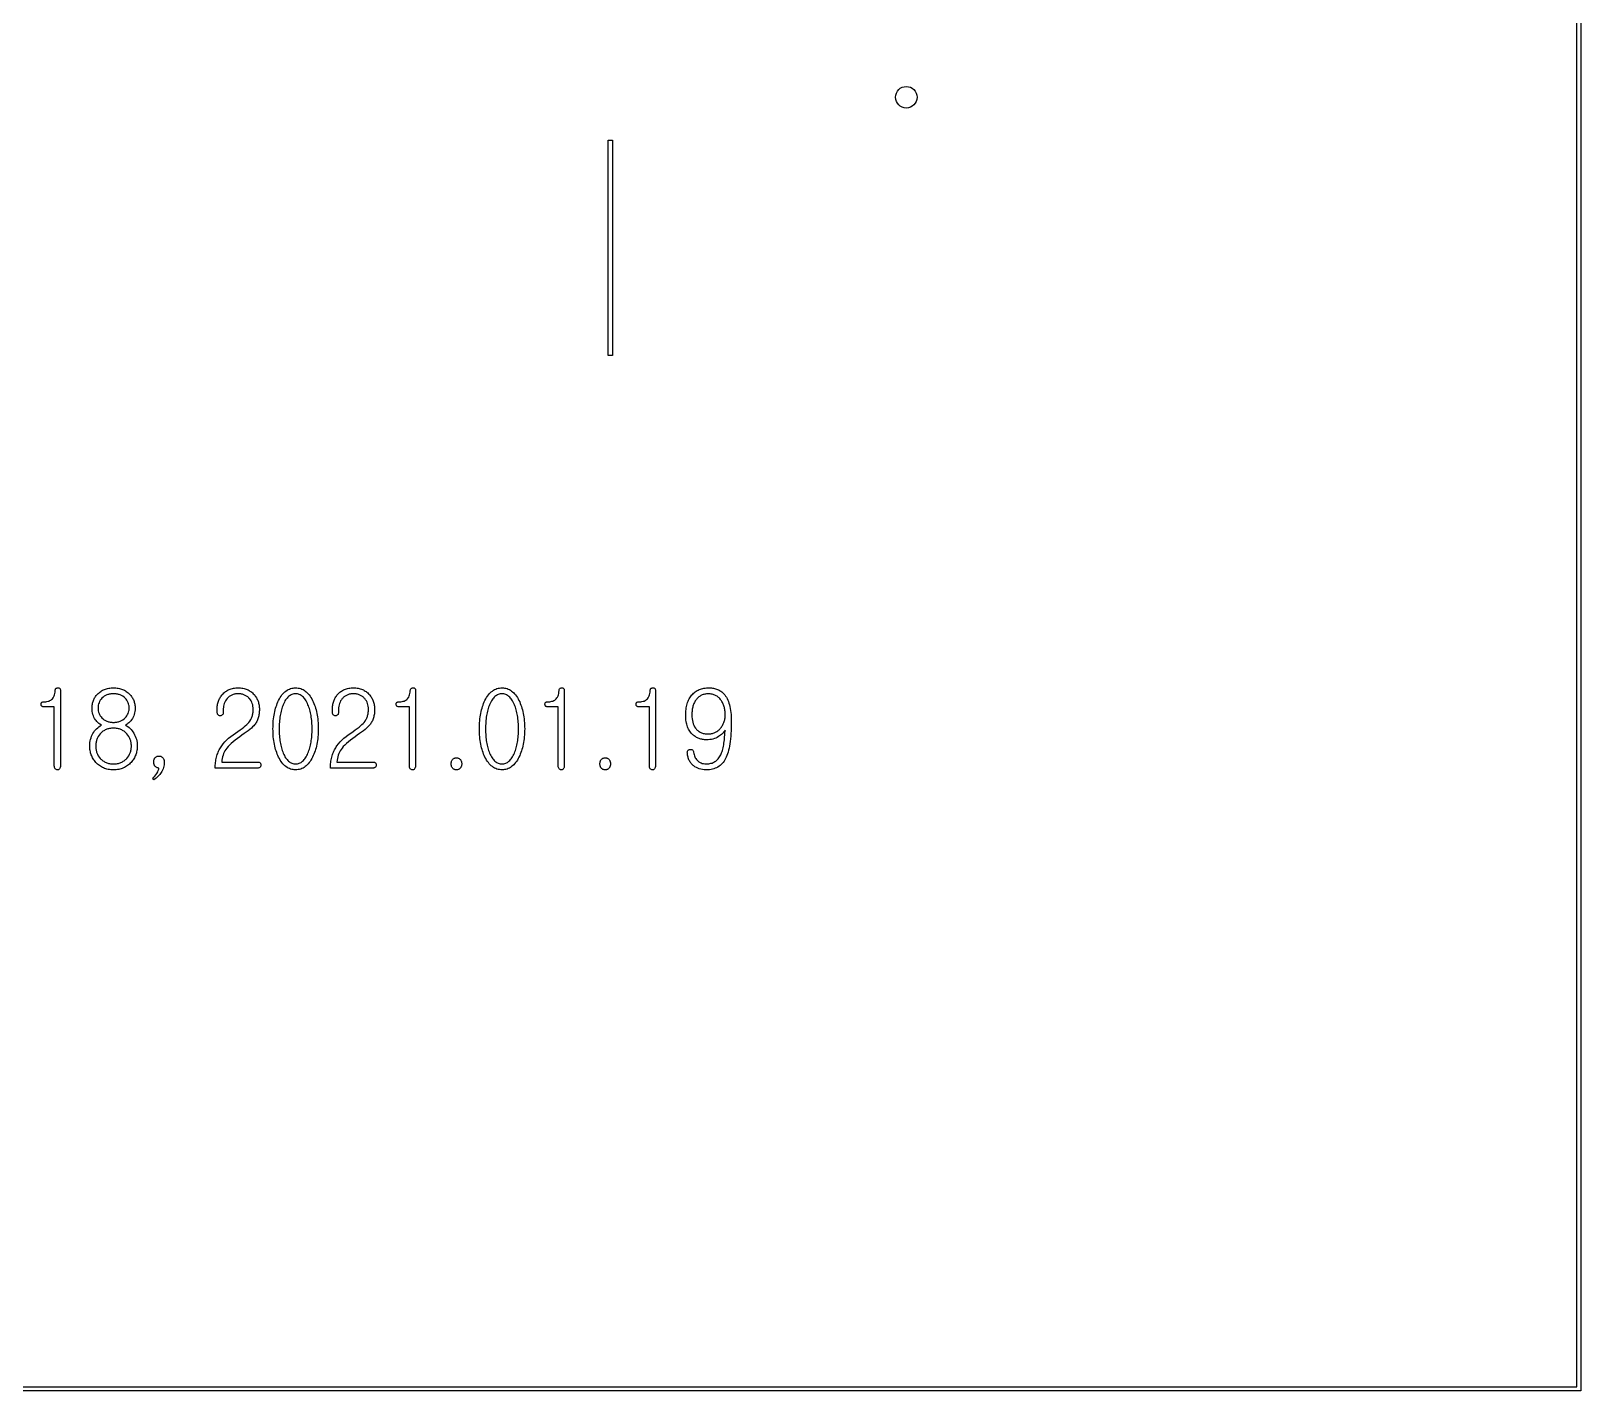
# Model space of a CAD drawing. Extents: x -145 to 145, y -175 to 185.
# Drawn here: x 73.1 to 145.1, y -175.1 to -111.9 of the extents above; entities that cross this region are included whole.
import ezdxf

# ---------------------------------------------------------------- set-up
doc = ezdxf.new("R2010")
doc.units = 0
doc.layers.add('screen_exp-1p', color=7, linetype='CONTINUOUS')

msp = doc.modelspace()

# ---------------------------------------------------------------- linework, layer by layer
at = {"layer": 'screen_exp-1p'}
for points in [[(-145.1, 185.1), (145.1, 185.1), (145.1, -175.1), (-145.1, -175.1), (-145.1, 185.1)], [(-144.9, 0.1), (-134.9, 0.1), (-134.9, -0.1), (-144.9, -0.1), (-144.9, -174.9), (144.9, -174.9), (144.9, -0.1), (134.9, -0.1), (134.9, 0.1), (144.9, 0.1), (144.9, 184.9), (-144.9, 184.9), (-144.9, 0.1)], [(99.9, -117), (100.1, -117), (100.1, -127), (99.9, -127), (99.9, -117)], [(73.663572, -143.317063), (73.637872, -143.315285), (73.615447, -143.309952), (73.596297, -143.301063), (73.580422, -143.288619), (73.567821, -143.27262), (73.558495, -143.253065), (73.552444, -143.229955), (73.549668, -143.203289), (73.550237, -143.176624), (73.554224, -143.153513), (73.561628, -143.133958), (73.572449, -143.117959), (73.586687, -143.105515), (73.604342, -143.096626), (73.625414, -143.091293), (73.649903, -143.089516), (73.711767, -143.087815), (73.769787, -143.082714), (73.823963, -143.074212), (73.874294, -143.062309), (73.920781, -143.047005), (73.963424, -143.0283), (74.002222, -143.006195), (74.037176, -142.980689), (74.073697, -142.945985), (74.105803, -142.906179), (74.133496, -142.861273), (74.156775, -142.811265), (74.175641, -142.756156), (74.190092, -142.695945), (74.20013, -142.630634), (74.205754, -142.560221), (74.208673, -142.532319), (74.215151, -142.507972), (74.225189, -142.48718), (74.238786, -142.469944), (74.255943, -142.456263), (74.276659, -142.446138), (74.300935, -142.439568), (74.32877, -142.436554), (74.356534, -142.437404), (74.380596, -142.442428), (74.400957, -142.451626), (74.417615, -142.464997), (74.430572, -142.482543), (74.439826, -142.504262), (74.445379, -142.530154), (74.44723, -142.560221), (74.44723, -146.067417), (74.446518, -146.087899), (74.444382, -146.107299), (74.440823, -146.125618), (74.43584, -146.142854), (74.421602, -146.17408), (74.401668, -146.200977), (74.380311, -146.222619), (74.357246, -146.238077), (74.332472, -146.247352), (74.319444, -146.249671), (74.305989, -146.250444), (74.277513, -146.245497), (74.251315, -146.235604), (74.227396, -146.220764), (74.205754, -146.200977), (74.187814, -146.171915), (74.175, -146.139144), (74.167311, -146.102662), (74.164749, -146.06247), (74.164749, -143.317063), (73.663572, -143.317063)], [(77.9175, -143.376423), (77.915009, -143.454179), (77.907534, -143.529152), (77.895076, -143.601342), (77.877634, -143.67075), (77.855209, -143.737376), (77.827801, -143.801219), (77.79541, -143.86228), (77.758035, -143.920558), (77.726569, -143.962295), (77.693679, -144.000941), (77.659366, -144.036496), (77.623629, -144.068958), (77.586468, -144.098329), (77.547883, -144.124608), (77.507874, -144.147796), (77.466441, -144.167892), (77.525387, -144.200818), (77.581484, -144.237764), (77.634734, -144.278728), (77.685137, -144.323712), (77.732692, -144.372715), (77.777399, -144.425737), (77.819258, -144.482779), (77.85827, -144.543839), (77.895645, -144.611547), (77.928037, -144.68111), (77.955445, -144.752527), (77.977869, -144.8258), (77.995311, -144.900928), (78.007769, -144.977911), (78.015244, -145.056748), (78.017736, -145.137441), (78.016632, -145.192589), (78.013322, -145.246732), (78.007805, -145.29987), (78.000081, -145.352003), (77.99015, -145.403132), (77.978012, -145.453256), (77.963667, -145.502375), (77.947115, -145.550489), (77.928357, -145.597598), (77.907391, -145.643703), (77.884219, -145.688803), (77.85884, -145.732898), (77.831254, -145.775988), (77.801461, -145.818073), (77.769461, -145.859154), (77.735254, -145.89923), (77.695726, -145.94116), (77.654596, -145.980386), (77.611865, -146.016907), (77.567531, -146.050722), (77.521596, -146.081832), (77.474059, -146.110236), (77.42492, -146.135936), (77.374179, -146.15893), (77.321837, -146.179219), (77.267893, -146.196803), (77.212347, -146.211682), (77.155199, -146.223856), (77.09645, -146.233324), (77.036099, -146.240087), (76.974146, -146.244145), (76.910591, -146.245497), (76.847588, -146.244145), (76.786151, -146.240087), (76.72628, -146.233324), (76.667976, -146.223856), (76.611237, -146.211682), (76.556065, -146.196803), (76.502459, -146.179219), (76.450419, -146.15893), (76.399946, -146.135936), (76.351038, -146.110236), (76.303697, -146.081832), (76.257922, -146.050722), (76.213713, -146.016907), (76.17107, -145.980386), (76.129994, -145.94116), (76.090483, -145.89923), (76.056828, -145.859154), (76.025345, -145.818073), (75.996032, -145.775988), (75.968891, -145.732898), (75.943921, -145.688803), (75.921123, -145.643703), (75.900495, -145.597598), (75.882039, -145.550489), (75.865755, -145.502375), (75.851641, -145.453256), (75.839699, -145.403132), (75.829928, -145.352003), (75.822329, -145.29987), (75.816901, -145.246732), (75.813644, -145.192589), (75.812558, -145.137441), (75.814836, -145.056903), (75.82167, -144.978529), (75.833061, -144.902319), (75.849007, -144.828274), (75.86951, -144.756392), (75.894569, -144.686675), (75.924184, -144.619122), (75.958355, -144.553733), (75.995445, -144.494605), (76.036094, -144.438413), (76.080303, -144.385159), (76.128072, -144.334842), (76.1794, -144.287462), (76.234287, -144.243019), (76.292734, -144.201514), (76.35474, -144.162945), (76.314447, -144.142849), (76.275577, -144.119662), (76.238131, -144.093382), (76.202109, -144.064011), (76.167511, -144.031549), (76.134336, -143.995995), (76.102586, -143.957349), (76.072259, -143.915611), (76.035952, -143.858492), (76.004486, -143.798437), (75.977861, -143.735444), (75.956077, -143.669514), (75.939134, -143.600647), (75.927031, -143.528843), (75.91977, -143.454101), (75.91735, -143.376423), (75.918328, -143.329256), (75.921265, -143.282977), (75.926159, -143.237587), (75.933011, -143.193087), (75.941821, -143.149475), (75.952589, -143.106752), (75.965314, -143.064917), (75.979997, -143.023972), (75.996637, -142.983916), (76.015236, -142.944748), (76.035792, -142.906469), (76.058306, -142.869079), (76.082777, -142.832578), (76.109206, -142.796966), (76.137593, -142.762242), (76.167938, -142.728408), (76.20396, -142.693066), (76.241406, -142.660005), (76.280276, -142.629223), (76.320569, -142.600722), (76.362286, -142.574501), (76.405427, -142.550559), (76.449992, -142.528898), (76.495981, -142.509517), (76.543393, -142.492417), (76.59223, -142.477596), (76.64249, -142.465055), (76.694174, -142.454795), (76.747281, -142.446814), (76.801813, -142.441114), (76.857768, -142.437694), (76.915147, -142.436554), (76.972526, -142.437694), (77.028481, -142.441114), (77.083013, -142.446814), (77.13612, -142.454795), (77.187804, -142.465055), (77.238064, -142.477596), (77.2869, -142.492417), (77.334313, -142.509517), (77.380302, -142.528898), (77.424866, -142.550559), (77.468008, -142.574501), (77.509725, -142.600722), (77.550018, -142.629223), (77.588888, -142.660005), (77.626334, -142.693066), (77.662356, -142.728408), (77.693252, -142.762242), (77.722155, -142.796966), (77.749065, -142.832578), (77.773982, -142.869079), (77.796905, -142.906469), (77.817835, -142.944748), (77.836771, -142.983916), (77.853714, -143.023972), (77.868664, -143.064917), (77.881621, -143.106752), (77.892584, -143.149475), (77.901554, -143.193087), (77.908531, -143.237587), (77.913514, -143.282977), (77.916504, -143.329256), (77.9175, -143.376423)], [(82.708703, -142.436554), (82.765513, -142.437771), (82.820898, -142.441423), (82.87486, -142.44751), (82.927398, -142.456031), (82.978513, -142.466988), (83.028203, -142.480378), (83.07647, -142.496204), (83.123313, -142.514464), (83.168732, -142.535159), (83.212727, -142.558289), (83.255299, -142.583853), (83.296447, -142.611852), (83.336171, -142.642286), (83.374471, -142.675154), (83.411347, -142.710457), (83.4468, -142.748195), (83.476593, -142.783324), (83.504464, -142.819458), (83.530412, -142.856597), (83.554439, -142.89474), (83.576543, -142.933888), (83.596726, -142.974042), (83.614986, -143.015199), (83.631324, -143.057362), (83.64574, -143.10053), (83.658234, -143.144702), (83.668805, -143.189879), (83.677455, -143.236061), (83.684182, -143.283248), (83.688988, -143.331439), (83.691871, -143.380635), (83.692832, -143.430836), (83.69196, -143.48583), (83.689344, -143.539509), (83.684983, -143.591874), (83.678879, -143.642925), (83.67103, -143.692663), (83.661437, -143.741086), (83.6501, -143.788195), (83.637019, -143.833991), (83.622194, -143.878472), (83.605624, -143.92164), (83.587311, -143.963493), (83.567253, -144.004033), (83.545451, -144.043259), (83.521905, -144.08117), (83.496615, -144.117768), (83.469581, -144.153052), (83.429501, -144.199581), (83.379881, -144.25013), (83.320722, -144.304698), (83.252024, -144.363286), (83.173787, -144.425892), (83.086009, -144.492518), (82.988693, -144.563162), (82.881837, -144.637826), (82.790714, -144.70708), (82.674746, -144.787773), (82.568317, -144.86661), (82.471427, -144.943593), (82.384077, -145.018721), (82.306267, -145.091993), (82.237996, -145.163411), (82.179264, -145.232974), (82.130072, -145.300681), (82.093267, -145.359578), (82.060306, -145.422493), (82.031189, -145.489428), (82.005917, -145.560382), (81.984488, -145.635355), (81.966905, -145.714348), (81.953165, -145.797359), (81.94327, -145.88439), (83.633602, -145.88439), (83.661793, -145.886863), (83.687137, -145.894283), (83.709633, -145.90665), (83.729281, -145.923963), (83.745228, -145.944986), (83.756618, -145.968483), (83.763452, -145.994453), (83.76573, -146.022897), (83.763452, -146.049176), (83.756618, -146.0736), (83.745228, -146.096169), (83.729281, -146.116884), (83.709633, -146.136361), (83.687137, -146.150274), (83.661793, -146.158621), (83.633602, -146.161404), (81.642563, -146.161404), (81.642973, -146.093947), (81.64534, -146.027611), (81.649665, -145.962396), (81.655947, -145.898302), (81.664187, -145.835329), (81.674385, -145.773476), (81.686541, -145.712744), (81.700654, -145.653132), (81.716726, -145.594642), (81.734754, -145.537272), (81.754741, -145.481023), (81.776685, -145.425894), (81.800587, -145.371887), (81.826447, -145.319), (81.854264, -145.267233), (81.88404, -145.216588), (81.912943, -145.171044), (81.943839, -145.125924), (82.011612, -145.036962), (82.087358, -144.949699), (82.171077, -144.864137), (82.26277, -144.780275), (82.362436, -144.698114), (82.470075, -144.617653), (82.585687, -144.538893), (82.694963, -144.464074), (82.794985, -144.392966), (82.885752, -144.325567), (82.967265, -144.261879), (83.039522, -144.2019), (83.102526, -144.145632), (83.156274, -144.093073), (83.200768, -144.044225), (83.248821, -143.979454), (83.290467, -143.911283), (83.308887, -143.875922), (83.325706, -143.83971), (83.340923, -143.802649), (83.354538, -143.764737), (83.366551, -143.725975), (83.376963, -143.686363), (83.385772, -143.645901), (83.39298, -143.604589), (83.398586, -143.562426), (83.402591, -143.519413), (83.404994, -143.47555), (83.405794, -143.430836), (83.405118, -143.394123), (83.403089, -143.358182), (83.394974, -143.288619), (83.381447, -143.222148), (83.362511, -143.158769), (83.338164, -143.098481), (83.308407, -143.041285), (83.273239, -142.987181), (83.232661, -142.936169), (83.207655, -142.909213), (83.181617, -142.883997), (83.154548, -142.860519), (83.126445, -142.838781), (83.097311, -142.818781), (83.067144, -142.800521), (83.035945, -142.784), (83.003714, -142.769218), (82.97045, -142.756175), (82.936155, -142.744871), (82.900827, -142.735306), (82.864467, -142.72748), (82.827074, -142.721394), (82.788649, -142.717046), (82.749192, -142.714437), (82.708703, -142.713568), (82.668232, -142.714437), (82.628828, -142.717046), (82.590492, -142.721394), (82.553224, -142.72748), (82.517024, -142.735306), (82.481892, -142.744871), (82.447828, -142.756175), (82.414831, -142.769218), (82.382903, -142.784), (82.352042, -142.800521), (82.322249, -142.818781), (82.293524, -142.838781), (82.265866, -142.860519), (82.239277, -142.883997), (82.213755, -142.909213), (82.189302, -142.936169), (82.148723, -142.987181), (82.113556, -143.041285), (82.083798, -143.098481), (82.059451, -143.158769), (82.040515, -143.222148), (82.026989, -143.288619), (82.018873, -143.358182), (82.016844, -143.394123), (82.016168, -143.430836), (82.016168, -143.57429), (82.015456, -143.592377), (82.01332, -143.609535), (82.004778, -143.64107), (81.99054, -143.668895), (81.970606, -143.693011), (81.948965, -143.712488), (81.925045, -143.726401), (81.898847, -143.734748), (81.870371, -143.737531), (81.841895, -143.734748), (81.815697, -143.726401), (81.791777, -143.712488), (81.770136, -143.693011), (81.752196, -143.666113), (81.739382, -143.634887), (81.731693, -143.599333), (81.72913, -143.55945), (81.72913, -143.430836), (81.730074, -143.380635), (81.732903, -143.331439), (81.73762, -143.283248), (81.744223, -143.236061), (81.752712, -143.189879), (81.763088, -143.144702), (81.77535, -143.10053), (81.789499, -143.057362), (81.805535, -143.015199), (81.823457, -142.974042), (81.843266, -142.933888), (81.864961, -142.89474), (81.888542, -142.856597), (81.91401, -142.819458), (81.941365, -142.783324), (81.970606, -142.748195), (82.005525, -142.710457), (82.041939, -142.675154), (82.079847, -142.642286), (82.119251, -142.611852), (82.160149, -142.583853), (82.202543, -142.558289), (82.246432, -142.535159), (82.291815, -142.514464), (82.338694, -142.496204), (82.387067, -142.480378), (82.436936, -142.466988), (82.488299, -142.456031), (82.541158, -142.44751), (82.595511, -142.441423), (82.65136, -142.437771), (82.708703, -142.436554)], [(85.377091, -142.436554), (85.438367, -142.438853), (85.498042, -142.445752), (85.556116, -142.457249), (85.612587, -142.473345), (85.667457, -142.49404), (85.720724, -142.519333), (85.77239, -142.549226), (85.822455, -142.583718), (85.870917, -142.622808), (85.917778, -142.666497), (85.963037, -142.714785), (86.006694, -142.767672), (86.04875, -142.825158), (86.089203, -142.887243), (86.128055, -142.953926), (86.165305, -143.025209), (86.197305, -143.092955), (86.22724, -143.162634), (86.255111, -143.234245), (86.280918, -143.307788), (86.304659, -143.383263), (86.326337, -143.460671), (86.345949, -143.540011), (86.363498, -143.621284), (86.378982, -143.704488), (86.392401, -143.789625), (86.403756, -143.876695), (86.413046, -143.965696), (86.420272, -144.05663), (86.425433, -144.149496), (86.42853, -144.244295), (86.429562, -144.341026), (86.42853, -144.437157), (86.425433, -144.531395), (86.420272, -144.62374), (86.413046, -144.714191), (86.403756, -144.802748), (86.392401, -144.889411), (86.378982, -144.974181), (86.363498, -145.057057), (86.345949, -145.13804), (86.326337, -145.217129), (86.304659, -145.294324), (86.280918, -145.369626), (86.255111, -145.443034), (86.22724, -145.514548), (86.197305, -145.584169), (86.165305, -145.651896), (86.128055, -145.723777), (86.089203, -145.791021), (86.04875, -145.853627), (86.006694, -145.911596), (85.963037, -145.964928), (85.917778, -146.013622), (85.870917, -146.057678), (85.822455, -146.097097), (85.77239, -146.131878), (85.720724, -146.162022), (85.667457, -146.187528), (85.612587, -146.208397), (85.556116, -146.224628), (85.498042, -146.236222), (85.438367, -146.243178), (85.377091, -146.245497), (85.315262, -146.243178), (85.255071, -146.236222), (85.196518, -146.224628), (85.139601, -146.208397), (85.084322, -146.187528), (85.030681, -146.162022), (84.978677, -146.131878), (84.92831, -146.097097), (84.87958, -146.057678), (84.832488, -146.013622), (84.787033, -145.964928), (84.743216, -145.911596), (84.701036, -145.853627), (84.660493, -145.791021), (84.621588, -145.723777), (84.58432, -145.651896), (84.552872, -145.584169), (84.523453, -145.514548), (84.496063, -145.443034), (84.470701, -145.369626), (84.447369, -145.294324), (84.426065, -145.217129), (84.406791, -145.13804), (84.389545, -145.057057), (84.374328, -144.974181), (84.36114, -144.889411), (84.349981, -144.802748), (84.340851, -144.714191), (84.33375, -144.62374), (84.328677, -144.531395), (84.325634, -144.437157), (84.32462, -144.341026), (84.325634, -144.244295), (84.328677, -144.149496), (84.33375, -144.05663), (84.340851, -143.965696), (84.349981, -143.876695), (84.36114, -143.789625), (84.374328, -143.704488), (84.389545, -143.621284), (84.406791, -143.540011), (84.426065, -143.460671), (84.447369, -143.383263), (84.470701, -143.307788), (84.496063, -143.234245), (84.523453, -143.162634), (84.552872, -143.092955), (84.58432, -143.025209), (84.621588, -142.953926), (84.660493, -142.887243), (84.701036, -142.825158), (84.743216, -142.767672), (84.787033, -142.714785), (84.832488, -142.666497), (84.87958, -142.622808), (84.92831, -142.583718), (84.978677, -142.549226), (85.030681, -142.519333), (85.084322, -142.49404), (85.139601, -142.473345), (85.196518, -142.457249), (85.255071, -142.445752), (85.315262, -142.438853), (85.377091, -142.436554)], [(88.063703, -142.436554), (88.120513, -142.437771), (88.175898, -142.441423), (88.22986, -142.44751), (88.282398, -142.456031), (88.333513, -142.466988), (88.383203, -142.480378), (88.43147, -142.496204), (88.478313, -142.514464), (88.523732, -142.535159), (88.567727, -142.558289), (88.610299, -142.583853), (88.651447, -142.611852), (88.691171, -142.642286), (88.729471, -142.675154), (88.766347, -142.710457), (88.8018, -142.748195), (88.831593, -142.783324), (88.859464, -142.819458), (88.885412, -142.856597), (88.909439, -142.89474), (88.931543, -142.933888), (88.951726, -142.974042), (88.969986, -143.015199), (88.986324, -143.057362), (89.00074, -143.10053), (89.013234, -143.144702), (89.023805, -143.189879), (89.032455, -143.236061), (89.039182, -143.283248), (89.043988, -143.331439), (89.046871, -143.380635), (89.047832, -143.430836), (89.04696, -143.48583), (89.044344, -143.539509), (89.039983, -143.591874), (89.033879, -143.642925), (89.02603, -143.692663), (89.016437, -143.741086), (89.0051, -143.788195), (88.992019, -143.833991), (88.977194, -143.878472), (88.960624, -143.92164), (88.942311, -143.963493), (88.922253, -144.004033), (88.900451, -144.043259), (88.876905, -144.08117), (88.851615, -144.117768), (88.824581, -144.153052), (88.784501, -144.199581), (88.734881, -144.25013), (88.675722, -144.304698), (88.607024, -144.363286), (88.528787, -144.425892), (88.441009, -144.492518), (88.343693, -144.563162), (88.236837, -144.637826), (88.145714, -144.70708), (88.029746, -144.787773), (87.923317, -144.86661), (87.826427, -144.943593), (87.739077, -145.018721), (87.661267, -145.091993), (87.592996, -145.163411), (87.534264, -145.232974), (87.485072, -145.300681), (87.448267, -145.359578), (87.415306, -145.422493), (87.386189, -145.489428), (87.360917, -145.560382), (87.339488, -145.635355), (87.321905, -145.714348), (87.308165, -145.797359), (87.29827, -145.88439), (88.988602, -145.88439), (89.016793, -145.886863), (89.042137, -145.894283), (89.064633, -145.90665), (89.084281, -145.923963), (89.100228, -145.944986), (89.111618, -145.968483), (89.118452, -145.994453), (89.12073, -146.022897), (89.118452, -146.049176), (89.111618, -146.0736), (89.100228, -146.096169), (89.084281, -146.116884), (89.064633, -146.136361), (89.042137, -146.150274), (89.016793, -146.158621), (88.988602, -146.161404), (86.997563, -146.161404), (86.997973, -146.093947), (87.00034, -146.027611), (87.004665, -145.962396), (87.010947, -145.898302), (87.019187, -145.835329), (87.029385, -145.773476), (87.041541, -145.712744), (87.055654, -145.653132), (87.071726, -145.594642), (87.089754, -145.537272), (87.109741, -145.481023), (87.131685, -145.425894), (87.155587, -145.371887), (87.181447, -145.319), (87.209264, -145.267233), (87.23904, -145.216588), (87.267943, -145.171044), (87.298839, -145.125924), (87.366612, -145.036962), (87.442358, -144.949699), (87.526077, -144.864137), (87.61777, -144.780275), (87.717436, -144.698114), (87.825075, -144.617653), (87.940687, -144.538893), (88.049963, -144.464074), (88.149985, -144.392966), (88.240752, -144.325567), (88.322265, -144.261879), (88.394522, -144.2019), (88.457526, -144.145632), (88.511274, -144.093073), (88.555768, -144.044225), (88.603821, -143.979454), (88.645467, -143.911283), (88.663887, -143.875922), (88.680706, -143.83971), (88.695923, -143.802649), (88.709538, -143.764737), (88.721551, -143.725975), (88.731963, -143.686363), (88.740772, -143.645901), (88.74798, -143.604589), (88.753586, -143.562426), (88.757591, -143.519413), (88.759994, -143.47555), (88.760794, -143.430836), (88.760118, -143.394123), (88.758089, -143.358182), (88.749974, -143.288619), (88.736447, -143.222148), (88.717511, -143.158769), (88.693164, -143.098481), (88.663407, -143.041285), (88.628239, -142.987181), (88.587661, -142.936169), (88.562655, -142.909213), (88.536617, -142.883997), (88.509548, -142.860519), (88.481445, -142.838781), (88.452311, -142.818781), (88.422144, -142.800521), (88.390945, -142.784), (88.358714, -142.769218), (88.32545, -142.756175), (88.291155, -142.744871), (88.255827, -142.735306), (88.219467, -142.72748), (88.182074, -142.721394), (88.143649, -142.717046), (88.104192, -142.714437), (88.063703, -142.713568), (88.023232, -142.714437), (87.983828, -142.717046), (87.945492, -142.721394), (87.908224, -142.72748), (87.872024, -142.735306), (87.836892, -142.744871), (87.802828, -142.756175), (87.769831, -142.769218), (87.737903, -142.784), (87.707042, -142.800521), (87.677249, -142.818781), (87.648524, -142.838781), (87.620866, -142.860519), (87.594277, -142.883997), (87.568755, -142.909213), (87.544302, -142.936169), (87.503723, -142.987181), (87.468556, -143.041285), (87.438798, -143.098481), (87.414451, -143.158769), (87.395515, -143.222148), (87.381989, -143.288619), (87.373873, -143.358182), (87.371844, -143.394123), (87.371168, -143.430836), (87.371168, -143.57429), (87.370456, -143.592377), (87.36832, -143.609535), (87.359778, -143.64107), (87.34554, -143.668895), (87.325606, -143.693011), (87.303965, -143.712488), (87.280045, -143.726401), (87.253847, -143.734748), (87.225371, -143.737531), (87.196895, -143.734748), (87.170697, -143.726401), (87.146777, -143.712488), (87.125136, -143.693011), (87.107196, -143.666113), (87.094382, -143.634887), (87.086693, -143.599333), (87.08413, -143.55945), (87.08413, -143.430836), (87.085074, -143.380635), (87.087903, -143.331439), (87.09262, -143.283248), (87.099223, -143.236061), (87.107712, -143.189879), (87.118088, -143.144702), (87.13035, -143.10053), (87.144499, -143.057362), (87.160535, -143.015199), (87.178457, -142.974042), (87.198266, -142.933888), (87.219961, -142.89474), (87.243542, -142.856597), (87.26901, -142.819458), (87.296365, -142.783324), (87.325606, -142.748195), (87.360525, -142.710457), (87.396939, -142.675154), (87.434847, -142.642286), (87.474251, -142.611852), (87.515149, -142.583853), (87.557543, -142.558289), (87.601432, -142.535159), (87.646815, -142.514464), (87.693694, -142.496204), (87.742067, -142.480378), (87.791936, -142.466988), (87.843299, -142.456031), (87.896158, -142.44751), (87.950511, -142.441423), (88.00636, -142.437771), (88.063703, -142.436554)], [(90.162572, -143.317063), (90.136872, -143.315285), (90.114447, -143.309952), (90.095297, -143.301063), (90.079422, -143.288619), (90.066821, -143.27262), (90.057495, -143.253065), (90.051444, -143.229955), (90.048668, -143.203289), (90.049237, -143.176624), (90.053224, -143.153513), (90.060628, -143.133958), (90.071449, -143.117959), (90.085687, -143.105515), (90.103342, -143.096626), (90.124414, -143.091293), (90.148903, -143.089516), (90.210767, -143.087815), (90.268787, -143.082714), (90.322963, -143.074212), (90.373294, -143.062309), (90.419781, -143.047005), (90.462424, -143.0283), (90.501222, -143.006195), (90.536176, -142.980689), (90.572697, -142.945985), (90.604803, -142.906179), (90.632496, -142.861273), (90.655775, -142.811265), (90.674641, -142.756156), (90.689092, -142.695945), (90.69913, -142.630634), (90.704754, -142.560221), (90.707673, -142.532319), (90.714151, -142.507972), (90.724189, -142.48718), (90.737786, -142.469944), (90.754943, -142.456263), (90.775659, -142.446138), (90.799935, -142.439568), (90.82777, -142.436554), (90.855534, -142.437404), (90.879596, -142.442428), (90.899957, -142.451626), (90.916615, -142.464997), (90.929572, -142.482543), (90.938826, -142.504262), (90.944379, -142.530154), (90.94623, -142.560221), (90.94623, -146.067417), (90.945518, -146.087899), (90.943382, -146.107299), (90.939823, -146.125618), (90.93484, -146.142854), (90.920602, -146.17408), (90.900668, -146.200977), (90.879311, -146.222619), (90.856246, -146.238077), (90.831472, -146.247352), (90.818444, -146.249671), (90.804989, -146.250444), (90.776513, -146.245497), (90.750315, -146.235604), (90.726396, -146.220764), (90.704754, -146.200977), (90.686814, -146.171915), (90.674, -146.139144), (90.666311, -146.102662), (90.663749, -146.06247), (90.663749, -143.317063), (90.162572, -143.317063)], [(94.967091, -142.436554), (95.028367, -142.438853), (95.088042, -142.445752), (95.146116, -142.457249), (95.202587, -142.473345), (95.257457, -142.49404), (95.310724, -142.519333), (95.36239, -142.549226), (95.412455, -142.583718), (95.460917, -142.622808), (95.507778, -142.666497), (95.553037, -142.714785), (95.596694, -142.767672), (95.63875, -142.825158), (95.679203, -142.887243), (95.718055, -142.953926), (95.755305, -143.025209), (95.787305, -143.092955), (95.81724, -143.162634), (95.845111, -143.234245), (95.870918, -143.307788), (95.894659, -143.383263), (95.916337, -143.460671), (95.935949, -143.540011), (95.953498, -143.621284), (95.968982, -143.704488), (95.982401, -143.789625), (95.993756, -143.876695), (96.003046, -143.965696), (96.010272, -144.05663), (96.015433, -144.149496), (96.01853, -144.244295), (96.019562, -144.341026), (96.01853, -144.437157), (96.015433, -144.531395), (96.010272, -144.62374), (96.003046, -144.714191), (95.993756, -144.802748), (95.982401, -144.889411), (95.968982, -144.974181), (95.953498, -145.057057), (95.935949, -145.13804), (95.916337, -145.217129), (95.894659, -145.294324), (95.870918, -145.369626), (95.845111, -145.443034), (95.81724, -145.514548), (95.787305, -145.584169), (95.755305, -145.651896), (95.718055, -145.723777), (95.679203, -145.791021), (95.63875, -145.853627), (95.596694, -145.911596), (95.553037, -145.964928), (95.507778, -146.013622), (95.460917, -146.057678), (95.412455, -146.097097), (95.36239, -146.131878), (95.310724, -146.162022), (95.257457, -146.187528), (95.202587, -146.208397), (95.146116, -146.224628), (95.088042, -146.236222), (95.028367, -146.243178), (94.967091, -146.245497), (94.905262, -146.243178), (94.845071, -146.236222), (94.786518, -146.224628), (94.729601, -146.208397), (94.674322, -146.187528), (94.620681, -146.162022), (94.568677, -146.131878), (94.51831, -146.097097), (94.46958, -146.057678), (94.422488, -146.013622), (94.377033, -145.964928), (94.333216, -145.911596), (94.291036, -145.853627), (94.250493, -145.791021), (94.211588, -145.723777), (94.17432, -145.651896), (94.142872, -145.584169), (94.113453, -145.514548), (94.086063, -145.443034), (94.060701, -145.369626), (94.037369, -145.294324), (94.016065, -145.217129), (93.996791, -145.13804), (93.979545, -145.057057), (93.964328, -144.974181), (93.95114, -144.889411), (93.939981, -144.802748), (93.930851, -144.714191), (93.92375, -144.62374), (93.918677, -144.531395), (93.915634, -144.437157), (93.91462, -144.341026), (93.915634, -144.244295), (93.918677, -144.149496), (93.92375, -144.05663), (93.930851, -143.965696), (93.939981, -143.876695), (93.95114, -143.789625), (93.964328, -143.704488), (93.979545, -143.621284), (93.996791, -143.540011), (94.016065, -143.460671), (94.037369, -143.383263), (94.060701, -143.307788), (94.086063, -143.234245), (94.113453, -143.162634), (94.142872, -143.092955), (94.17432, -143.025209), (94.211588, -142.953926), (94.250493, -142.887243), (94.291036, -142.825158), (94.333216, -142.767672), (94.377033, -142.714785), (94.422488, -142.666497), (94.46958, -142.622808), (94.51831, -142.583718), (94.568677, -142.549226), (94.620681, -142.519333), (94.674322, -142.49404), (94.729601, -142.473345), (94.786518, -142.457249), (94.845071, -142.445752), (94.905262, -142.438853), (94.967091, -142.436554)], [(97.075072, -143.317063), (97.049372, -143.315285), (97.026947, -143.309952), (97.007797, -143.301063), (96.991922, -143.288619), (96.979321, -143.27262), (96.969995, -143.253065), (96.963944, -143.229955), (96.961168, -143.203289), (96.961737, -143.176624), (96.965724, -143.153513), (96.973128, -143.133958), (96.983949, -143.117959), (96.998187, -143.105515), (97.015842, -143.096626), (97.036914, -143.091293), (97.061403, -143.089516), (97.123267, -143.087815), (97.181287, -143.082714), (97.235463, -143.074212), (97.285794, -143.062309), (97.332281, -143.047005), (97.374924, -143.0283), (97.413722, -143.006195), (97.448676, -142.980689), (97.485197, -142.945985), (97.517303, -142.906179), (97.544996, -142.861273), (97.568275, -142.811265), (97.587141, -142.756156), (97.601592, -142.695945), (97.61163, -142.630634), (97.617254, -142.560221), (97.620173, -142.532319), (97.626651, -142.507972), (97.636689, -142.48718), (97.650286, -142.469944), (97.667443, -142.456263), (97.688159, -142.446138), (97.712435, -142.439568), (97.74027, -142.436554), (97.768034, -142.437404), (97.792096, -142.442428), (97.812457, -142.451626), (97.829115, -142.464997), (97.842072, -142.482543), (97.851326, -142.504262), (97.856879, -142.530154), (97.85873, -142.560221), (97.85873, -146.067417), (97.858018, -146.087899), (97.855882, -146.107299), (97.852323, -146.125618), (97.84734, -146.142854), (97.833102, -146.17408), (97.813168, -146.200977), (97.791811, -146.222619), (97.768746, -146.238077), (97.743972, -146.247352), (97.730944, -146.249671), (97.717489, -146.250444), (97.689013, -146.245497), (97.662815, -146.235604), (97.638896, -146.220764), (97.617254, -146.200977), (97.599314, -146.171915), (97.5865, -146.139144), (97.578811, -146.102662), (97.576249, -146.06247), (97.576249, -143.317063), (97.075072, -143.317063)], [(101.310072, -143.317063), (101.284372, -143.315285), (101.261947, -143.309952), (101.242797, -143.301063), (101.226922, -143.288619), (101.214321, -143.27262), (101.204995, -143.253065), (101.198944, -143.229955), (101.196168, -143.203289), (101.196737, -143.176624), (101.200724, -143.153513), (101.208128, -143.133958), (101.218949, -143.117959), (101.233187, -143.105515), (101.250842, -143.096626), (101.271914, -143.091293), (101.296403, -143.089516), (101.358267, -143.087815), (101.416287, -143.082714), (101.470463, -143.074212), (101.520794, -143.062309), (101.567281, -143.047005), (101.609924, -143.0283), (101.648722, -143.006195), (101.683676, -142.980689), (101.720197, -142.945985), (101.752303, -142.906179), (101.779996, -142.861273), (101.803275, -142.811265), (101.822141, -142.756156), (101.836592, -142.695945), (101.84663, -142.630634), (101.852254, -142.560221), (101.855173, -142.532319), (101.861651, -142.507972), (101.871689, -142.48718), (101.885286, -142.469944), (101.902443, -142.456263), (101.923159, -142.446138), (101.947435, -142.439568), (101.97527, -142.436554), (102.003034, -142.437404), (102.027096, -142.442428), (102.047457, -142.451626), (102.064115, -142.464997), (102.077072, -142.482543), (102.086326, -142.504262), (102.091879, -142.530154), (102.09373, -142.560221), (102.09373, -146.067417), (102.093018, -146.087899), (102.090882, -146.107299), (102.087323, -146.125618), (102.08234, -146.142854), (102.068102, -146.17408), (102.048168, -146.200977), (102.026811, -146.222619), (102.003746, -146.238077), (101.978972, -146.247352), (101.965944, -146.249671), (101.952489, -146.250444), (101.924013, -146.245497), (101.897815, -146.235604), (101.873896, -146.220764), (101.852254, -146.200977), (101.834314, -146.171915), (101.8215, -146.139144), (101.813811, -146.102662), (101.811249, -146.06247), (101.811249, -143.317063), (101.310072, -143.317063)], [(104.452299, -146.245497), (104.366515, -146.242637), (104.284576, -146.234058), (104.206481, -146.219759), (104.13223, -146.19974), (104.061823, -146.174002), (103.99526, -146.142544), (103.932542, -146.105367), (103.873668, -146.06247), (103.842077, -146.036384), (103.812231, -146.00883), (103.784129, -145.979806), (103.757771, -145.949315), (103.733157, -145.917355), (103.710287, -145.883926), (103.689162, -145.849029), (103.66978, -145.812663), (103.652143, -145.774828), (103.63625, -145.735525), (103.622101, -145.694754), (103.609696, -145.652514), (103.599035, -145.608805), (103.590119, -145.563628), (103.582946, -145.516983), (103.577518, -145.468869), (103.575454, -145.434783), (103.578372, -145.404253), (103.586274, -145.377278), (103.59916, -145.353858), (103.617028, -145.333994), (103.63988, -145.317686), (103.667716, -145.304932), (103.700534, -145.295735), (103.733068, -145.292334), (103.762327, -145.294498), (103.788311, -145.302227), (103.811021, -145.315521), (103.830456, -145.334381), (103.846616, -145.358805), (103.859501, -145.388794), (103.869112, -145.424348), (103.878651, -145.482163), (103.891323, -145.536885), (103.907127, -145.588516), (103.926064, -145.637056), (103.948133, -145.682503), (103.973334, -145.724859), (104.001667, -145.764123), (104.033133, -145.800296), (104.073712, -145.839715), (104.117992, -145.873878), (104.165974, -145.902785), (104.217657, -145.926436), (104.273043, -145.944832), (104.332131, -145.957971), (104.39492, -145.965855), (104.461412, -145.968483), (104.517936, -145.966841), (104.572468, -145.961913), (104.625006, -145.953701), (104.675551, -145.942204), (104.724102, -145.927422), (104.77066, -145.909355), (104.815225, -145.888003), (104.857797, -145.863366), (104.898375, -145.835445), (104.93696, -145.804238), (104.973552, -145.769746), (105.00815, -145.73197), (105.040755, -145.690909), (105.071366, -145.646563), (105.099985, -145.598931), (105.12661, -145.548015), (105.148252, -145.501196), (105.168754, -145.451014), (105.188118, -145.39747), (105.206342, -145.340564), (105.223428, -145.280296), (105.239375, -145.216665), (105.254182, -145.149672), (105.267851, -145.079317), (105.28038, -145.0056), (105.29177, -144.928521), (105.302022, -144.84808), (105.311134, -144.764276), (105.325941, -144.586582), (105.336193, -144.395439), (105.306507, -144.44135), (105.2744, -144.485098), (105.239873, -144.526681), (105.202925, -144.566099), (105.163557, -144.603354), (105.121769, -144.638445), (105.07756, -144.671371), (105.030931, -144.702133), (104.96928, -144.736915), (104.905067, -144.767058), (104.838291, -144.792565), (104.768952, -144.813433), (104.69705, -144.829665), (104.622585, -144.841259), (104.545558, -144.848215), (104.465968, -144.850534), (104.420246, -144.849606), (104.375343, -144.846824), (104.331259, -144.842186), (104.287993, -144.835694), (104.245546, -144.827346), (104.203918, -144.817143), (104.163108, -144.805086), (104.123117, -144.791173), (104.083945, -144.775406), (104.045591, -144.757783), (104.008057, -144.738306), (103.97134, -144.716973), (103.935443, -144.693786), (103.900364, -144.668743), (103.866104, -144.641846), (103.832663, -144.613093), (103.792387, -144.574872), (103.75471, -144.53441), (103.719631, -144.491706), (103.68715, -144.446761), (103.657268, -144.399574), (103.629985, -144.350146), (103.6053, -144.298476), (103.583213, -144.244565), (103.563725, -144.188413), (103.546835, -144.130019), (103.532544, -144.069383), (103.520851, -144.006506), (103.511756, -143.941388), (103.50526, -143.874028), (103.501363, -143.804427), (103.500063, -143.732584), (103.501202, -143.654596), (103.50462, -143.578928), (103.510315, -143.505578), (103.518288, -143.434547), (103.528539, -143.365834), (103.541069, -143.29944), (103.555876, -143.235365), (103.572962, -143.173609), (103.592326, -143.114172), (103.613967, -143.057053), (103.637887, -143.002253), (103.664085, -142.949772), (103.692561, -142.899609), (103.723315, -142.851766), (103.756347, -142.806241), (103.791657, -142.763035), (103.827893, -142.7235), (103.865979, -142.686516), (103.905917, -142.652082), (103.947705, -142.620199), (103.991345, -142.590867), (104.036835, -142.564085), (104.084176, -142.539854), (104.133369, -142.518174), (104.184412, -142.499044), (104.237306, -142.482465), (104.292051, -142.468437), (104.348647, -142.456959), (104.407094, -142.448032), (104.467392, -142.441655), (104.52954, -142.437829), (104.59354, -142.436554), (104.646381, -142.437636), (104.697833, -142.440882), (104.747897, -142.446293), (104.796574, -142.453867), (104.843861, -142.463606), (104.889761, -142.475509), (104.934273, -142.489576), (104.977396, -142.505807), (105.019131, -142.524203), (105.059478, -142.544762), (105.098436, -142.567486), (105.136007, -142.592374), (105.172189, -142.619426), (105.206983, -142.648643), (105.240389, -142.680023), (105.272407, -142.713568), (105.314338, -142.763228), (105.353563, -142.816984), (105.390084, -142.874837), (105.423899, -142.936787), (105.455009, -143.002833), (105.483414, -143.072975), (105.509113, -143.147214), (105.532107, -143.225549), (105.552397, -143.307981), (105.56998, -143.394509), (105.584859, -143.485134), (105.597033, -143.579855), (105.606501, -143.678673), (105.613264, -143.781587), (105.617322, -143.888598), (105.618674, -143.999705), (105.617642, -144.147873), (105.614545, -144.290631), (105.609384, -144.427979), (105.602158, -144.559916), (105.592868, -144.686443), (105.581513, -144.807559), (105.568094, -144.923265), (105.55261, -145.033561), (105.535062, -145.138446), (105.515449, -145.23792), (105.493772, -145.331985), (105.47003, -145.420638), (105.444223, -145.503882), (105.416353, -145.581715), (105.386417, -145.654137), (105.354417, -145.721149), (105.319392, -145.784644), (105.281519, -145.844043), (105.240798, -145.899346), (105.19723, -145.950551), (105.150814, -145.997661), (105.101551, -146.040674), (105.04944, -146.07959), (104.994481, -146.11441), (104.936675, -146.145134), (104.876021, -146.171761), (104.81252, -146.194291), (104.746171, -146.212725), (104.676975, -146.227063), (104.60493, -146.237304), (104.530039, -146.243449), (104.452299, -146.245497)], [(76.915147, -142.713568), (76.873536, -142.71436), (76.832994, -142.716737), (76.793519, -142.720698), (76.755112, -142.726244), (76.717773, -142.733374), (76.681502, -142.742089), (76.646298, -142.752388), (76.612163, -142.764271), (76.579095, -142.77774), (76.547095, -142.792792), (76.516163, -142.809429), (76.486299, -142.827651), (76.429774, -142.868847), (76.377521, -142.916382), (76.334807, -142.964689), (76.297788, -143.015625), (76.266465, -143.069188), (76.240836, -143.125379), (76.220903, -143.184198), (76.206665, -143.245645), (76.201682, -143.277354), (76.198122, -143.30972), (76.195987, -143.342743), (76.195275, -143.376423), (76.195987, -143.410084), (76.198122, -143.443049), (76.201682, -143.475318), (76.206665, -143.506892), (76.220903, -143.567952), (76.240836, -143.62623), (76.266465, -143.681726), (76.297788, -143.734439), (76.334807, -143.78437), (76.377521, -143.831518), (76.429774, -143.880211), (76.457503, -143.902124), (76.486299, -143.922413), (76.516163, -143.941079), (76.547095, -143.958122), (76.579095, -143.973541), (76.612163, -143.987338), (76.646298, -143.999511), (76.681502, -144.010062), (76.717773, -144.018989), (76.755112, -144.026293), (76.793519, -144.031974), (76.832994, -144.036032), (76.873536, -144.038467), (76.915147, -144.039278), (76.956775, -144.038467), (76.997371, -144.036032), (77.036935, -144.031974), (77.075467, -144.026293), (77.112966, -144.018989), (77.149433, -144.010062), (77.184868, -143.999511), (77.21927, -143.987338), (77.25264, -143.973541), (77.284978, -143.958122), (77.316284, -143.941079), (77.346558, -143.922413), (77.404008, -143.880211), (77.457329, -143.831518), (77.501111, -143.78437), (77.539055, -143.734439), (77.571162, -143.681726), (77.597431, -143.62623), (77.617862, -143.567952), (77.632456, -143.506892), (77.637564, -143.475318), (77.641213, -143.443049), (77.643402, -143.410084), (77.644131, -143.376423), (77.643402, -143.342743), (77.641213, -143.30972), (77.637564, -143.277354), (77.632456, -143.245645), (77.617862, -143.184198), (77.597431, -143.125379), (77.571162, -143.069188), (77.539055, -143.015625), (77.501111, -142.964689), (77.457329, -142.916382), (77.404008, -142.868847), (77.346558, -142.827651), (77.316284, -142.809429), (77.284978, -142.792792), (77.25264, -142.77774), (77.21927, -142.764271), (77.184868, -142.752388), (77.149433, -142.742089), (77.112966, -142.733374), (77.075467, -142.726244), (77.036935, -142.720698), (76.997371, -142.716737), (76.956775, -142.71436), (76.915147, -142.713568)], [(85.377091, -142.713568), (85.331583, -142.715539), (85.28732, -142.721452), (85.244304, -142.731306), (85.202533, -142.745103), (85.162008, -142.762842), (85.122729, -142.784522), (85.084696, -142.810144), (85.047909, -142.839708), (85.012367, -142.873214), (84.978072, -142.910662), (84.945022, -142.952052), (84.913218, -142.997384), (84.882659, -143.046657), (84.853347, -143.099873), (84.82528, -143.15703), (84.798459, -143.218129), (84.775839, -143.275866), (84.754678, -143.335304), (84.734976, -143.396442), (84.716733, -143.45928), (84.69995, -143.523819), (84.684627, -143.590058), (84.670763, -143.657997), (84.658358, -143.727637), (84.647412, -143.798978), (84.637926, -143.872018), (84.6299, -143.94676), (84.623332, -144.023201), (84.618224, -144.101343), (84.614576, -144.181186), (84.612387, -144.262729), (84.611657, -144.345972), (84.612387, -144.428018), (84.614576, -144.50844), (84.618224, -144.587239), (84.623332, -144.664415), (84.6299, -144.739968), (84.637926, -144.813897), (84.647412, -144.886204), (84.658358, -144.956887), (84.670763, -145.025947), (84.684627, -145.093385), (84.69995, -145.159199), (84.716733, -145.22339), (84.734976, -145.285957), (84.754678, -145.346902), (84.775839, -145.406223), (84.798459, -145.463922), (84.82528, -145.525021), (84.853347, -145.582178), (84.882659, -145.635394), (84.913218, -145.684667), (84.945022, -145.729999), (84.978072, -145.771389), (85.012367, -145.808837), (85.047909, -145.842343), (85.084696, -145.871907), (85.122729, -145.897529), (85.162008, -145.91921), (85.202533, -145.936948), (85.244304, -145.950745), (85.28732, -145.960599), (85.331583, -145.966512), (85.377091, -145.968483), (85.421513, -145.966512), (85.464797, -145.960599), (85.506941, -145.950745), (85.547947, -145.936948), (85.587813, -145.91921), (85.62654, -145.897529), (85.664128, -145.871907), (85.700578, -145.842343), (85.735888, -145.808837), (85.770059, -145.771389), (85.803091, -145.729999), (85.834984, -145.684667), (85.865738, -145.635394), (85.895353, -145.582178), (85.923829, -145.525021), (85.951166, -145.463922), (85.974338, -145.406223), (85.996016, -145.346902), (86.016198, -145.285957), (86.034885, -145.22339), (86.052078, -145.159199), (86.067775, -145.093385), (86.081977, -145.025947), (86.094685, -144.956887), (86.105897, -144.886204), (86.115615, -144.813897), (86.123837, -144.739968), (86.130564, -144.664415), (86.135797, -144.587239), (86.139534, -144.50844), (86.141777, -144.428018), (86.142524, -144.345972), (86.141777, -144.262729), (86.139534, -144.181186), (86.135797, -144.101343), (86.130564, -144.023201), (86.123837, -143.94676), (86.115615, -143.872018), (86.105897, -143.798978), (86.094685, -143.727637), (86.081977, -143.657997), (86.067775, -143.590058), (86.052078, -143.523819), (86.034885, -143.45928), (86.016198, -143.396442), (85.996016, -143.335304), (85.974338, -143.275866), (85.951166, -143.218129), (85.923829, -143.15703), (85.895353, -143.099873), (85.865738, -143.046657), (85.834984, -142.997384), (85.803091, -142.952052), (85.770059, -142.910662), (85.735888, -142.873214), (85.700578, -142.839708), (85.664128, -142.810144), (85.62654, -142.784522), (85.587813, -142.762842), (85.547947, -142.745103), (85.506941, -142.731306), (85.464797, -142.721452), (85.421513, -142.715539), (85.377091, -142.713568)], [(94.967091, -142.713568), (94.921583, -142.715539), (94.87732, -142.721452), (94.834304, -142.731306), (94.792533, -142.745103), (94.752008, -142.762842), (94.712729, -142.784522), (94.674696, -142.810144), (94.637909, -142.839708), (94.602367, -142.873214), (94.568072, -142.910662), (94.535022, -142.952052), (94.503218, -142.997384), (94.472659, -143.046657), (94.443347, -143.099873), (94.41528, -143.15703), (94.388459, -143.218129), (94.365839, -143.275866), (94.344678, -143.335304), (94.324976, -143.396442), (94.306733, -143.45928), (94.28995, -143.523819), (94.274627, -143.590058), (94.260763, -143.657997), (94.248358, -143.727637), (94.237412, -143.798978), (94.227926, -143.872018), (94.2199, -143.94676), (94.213332, -144.023201), (94.208224, -144.101343), (94.204576, -144.181186), (94.202387, -144.262729), (94.201657, -144.345972), (94.202387, -144.428018), (94.204576, -144.50844), (94.208224, -144.587239), (94.213332, -144.664415), (94.2199, -144.739968), (94.227926, -144.813897), (94.237412, -144.886204), (94.248358, -144.956887), (94.260763, -145.025947), (94.274627, -145.093385), (94.28995, -145.159199), (94.306733, -145.22339), (94.324976, -145.285957), (94.344678, -145.346902), (94.365839, -145.406223), (94.388459, -145.463922), (94.41528, -145.525021), (94.443347, -145.582178), (94.472659, -145.635394), (94.503218, -145.684667), (94.535022, -145.729999), (94.568072, -145.771389), (94.602367, -145.808837), (94.637909, -145.842343), (94.674696, -145.871907), (94.712729, -145.897529), (94.752008, -145.91921), (94.792533, -145.936948), (94.834304, -145.950745), (94.87732, -145.960599), (94.921583, -145.966512), (94.967091, -145.968483), (95.011513, -145.966512), (95.054797, -145.960599), (95.096941, -145.950745), (95.137947, -145.936948), (95.177813, -145.91921), (95.21654, -145.897529), (95.254128, -145.871907), (95.290578, -145.842343), (95.325888, -145.808837), (95.360059, -145.771389), (95.393091, -145.729999), (95.424984, -145.684667), (95.455738, -145.635394), (95.485353, -145.582178), (95.513829, -145.525021), (95.541166, -145.463922), (95.564338, -145.406223), (95.586016, -145.346902), (95.606198, -145.285957), (95.624885, -145.22339), (95.642078, -145.159199), (95.657775, -145.093385), (95.671977, -145.025947), (95.684685, -144.956887), (95.695897, -144.886204), (95.705615, -144.813897), (95.713837, -144.739968), (95.720564, -144.664415), (95.725797, -144.587239), (95.729534, -144.50844), (95.731777, -144.428018), (95.732524, -144.345972), (95.731777, -144.262729), (95.729534, -144.181186), (95.725797, -144.101343), (95.720564, -144.023201), (95.713837, -143.94676), (95.705615, -143.872018), (95.695897, -143.798978), (95.684685, -143.727637), (95.671977, -143.657997), (95.657775, -143.590058), (95.642078, -143.523819), (95.624885, -143.45928), (95.606198, -143.396442), (95.586016, -143.335304), (95.564338, -143.275866), (95.541166, -143.218129), (95.513829, -143.15703), (95.485353, -143.099873), (95.455738, -143.046657), (95.424984, -142.997384), (95.393091, -142.952052), (95.360059, -142.910662), (95.325888, -142.873214), (95.290578, -142.839708), (95.254128, -142.810144), (95.21654, -142.784522), (95.177813, -142.762842), (95.137947, -142.745103), (95.096941, -142.731306), (95.054797, -142.721452), (95.011513, -142.715539), (94.967091, -142.713568)], [(105.336193, -143.693011), (105.335428, -143.641051), (105.333132, -143.59029), (105.329305, -143.540726), (105.323948, -143.492361), (105.317061, -143.445193), (105.308642, -143.399224), (105.298694, -143.354453), (105.287214, -143.31088), (105.274204, -143.268504), (105.259664, -143.227327), (105.243593, -143.187348), (105.225991, -143.148567), (105.206859, -143.110983), (105.186196, -143.074598), (105.164002, -143.039411), (105.140278, -143.005422), (105.112888, -142.97008), (105.084252, -142.937019), (105.05437, -142.906237), (105.023242, -142.877736), (104.990869, -142.851515), (104.957249, -142.827573), (104.922384, -142.805912), (104.886273, -142.786531), (104.848916, -142.769431), (104.810313, -142.75461), (104.770465, -142.742069), (104.72937, -142.731809), (104.68703, -142.723828), (104.643444, -142.718128), (104.598612, -142.714708), (104.552535, -142.713568), (104.509251, -142.714592), (104.467107, -142.717664), (104.426101, -142.722785), (104.386235, -142.729954), (104.347508, -142.739171), (104.30992, -142.750436), (104.27347, -142.76375), (104.23816, -142.779111), (104.203989, -142.796521), (104.170957, -142.81598), (104.139064, -142.837486), (104.10831, -142.861041), (104.078695, -142.886644), (104.050219, -142.914295), (104.022882, -142.943994), (103.996684, -142.975742), (103.971305, -143.009866), (103.947563, -143.045459), (103.925459, -143.082521), (103.904991, -143.121051), (103.886162, -143.161049), (103.868969, -143.202516), (103.853414, -143.245452), (103.839497, -143.289856), (103.827217, -143.335729), (103.816574, -143.38307), (103.807568, -143.43188), (103.8002, -143.482158), (103.794469, -143.533905), (103.790376, -143.587121), (103.78792, -143.641805), (103.787101, -143.697957), (103.789735, -143.788543), (103.797637, -143.874801), (103.810807, -143.95673), (103.829245, -144.034331), (103.852952, -144.107604), (103.881926, -144.176548), (103.916168, -144.241164), (103.955679, -144.301452), (103.981449, -144.334997), (104.008644, -144.366377), (104.037262, -144.395594), (104.067304, -144.422646), (104.09877, -144.447534), (104.13166, -144.470258), (104.165974, -144.490817), (104.201711, -144.509213), (104.238872, -144.525444), (104.277457, -144.539511), (104.317466, -144.551414), (104.358898, -144.561153), (104.401754, -144.568727), (104.446035, -144.574138), (104.491738, -144.577384), (104.538866, -144.578466), (104.581135, -144.577461), (104.622514, -144.574447), (104.663004, -144.569423), (104.702603, -144.562389), (104.741312, -144.553346), (104.779132, -144.542294), (104.816062, -144.529231), (104.852102, -144.514159), (104.887252, -144.497078), (104.921512, -144.477987), (104.954882, -144.456886), (104.987362, -144.433776), (105.018953, -144.408656), (105.049654, -144.381526), (105.079464, -144.352387), (105.108385, -144.321239), (105.135971, -144.289221), (105.161778, -144.256236), (105.185804, -144.222286), (105.208051, -144.187369), (105.228518, -144.151487), (105.247205, -144.114638), (105.264113, -144.076823), (105.279241, -144.038041), (105.292589, -143.998294), (105.304157, -143.957581), (105.313946, -143.915901), (105.321955, -143.873255), (105.328184, -143.829643), (105.332633, -143.785065), (105.335303, -143.739521), (105.336193, -143.693011)], [(76.915147, -144.311345), (76.867361, -144.31235), (76.82082, -144.315365), (76.775526, -144.320389), (76.731477, -144.327422), (76.688674, -144.336465), (76.647117, -144.347518), (76.606806, -144.36058), (76.56774, -144.375652), (76.529921, -144.392734), (76.493347, -144.411825), (76.458019, -144.432926), (76.423937, -144.456036), (76.3911, -144.481156), (76.35951, -144.508285), (76.329165, -144.537424), (76.300066, -144.568573), (76.250945, -144.628397), (76.208374, -144.691621), (76.189544, -144.724509), (76.172352, -144.758247), (76.156797, -144.792835), (76.142879, -144.828274), (76.130599, -144.864562), (76.119956, -144.901701), (76.11095, -144.93969), (76.103582, -144.978529), (76.097852, -145.018218), (76.093758, -145.058758), (76.091302, -145.100148), (76.090483, -145.142388), (76.091302, -145.184029), (76.093758, -145.224858), (76.097852, -145.264876), (76.103582, -145.304082), (76.11095, -145.342477), (76.119956, -145.38006), (76.130599, -145.416832), (76.142879, -145.452792), (76.156797, -145.48794), (76.172352, -145.522277), (76.208374, -145.588516), (76.250945, -145.651509), (76.300066, -145.711256), (76.329165, -145.742404), (76.35951, -145.771543), (76.3911, -145.798673), (76.423937, -145.823793), (76.458019, -145.846903), (76.493347, -145.868004), (76.529921, -145.887095), (76.56774, -145.904176), (76.606806, -145.919248), (76.647117, -145.932311), (76.688674, -145.943363), (76.731477, -145.952406), (76.775526, -145.95944), (76.82082, -145.964464), (76.867361, -145.967478), (76.915147, -145.968483), (76.962399, -145.967478), (77.008477, -145.964464), (77.05338, -145.95944), (77.097108, -145.952406), (77.139662, -145.943363), (77.181041, -145.932311), (77.221246, -145.919248), (77.260275, -145.904176), (77.298131, -145.887095), (77.334811, -145.868004), (77.370317, -145.846903), (77.404649, -145.823793), (77.437805, -145.798673), (77.469787, -145.771543), (77.500595, -145.742404), (77.530228, -145.711256), (77.580416, -145.651509), (77.623913, -145.588516), (77.643152, -145.555803), (77.660719, -145.522277), (77.676612, -145.48794), (77.690832, -145.452792), (77.703379, -145.416832), (77.714253, -145.38006), (77.723455, -145.342477), (77.730983, -145.304082), (77.736838, -145.264876), (77.741021, -145.224858), (77.74353, -145.184029), (77.744367, -145.142388), (77.74353, -145.100148), (77.741021, -145.058758), (77.736838, -145.018218), (77.730983, -144.978529), (77.723455, -144.93969), (77.714253, -144.901701), (77.703379, -144.864562), (77.690832, -144.828274), (77.676612, -144.792835), (77.660719, -144.758247), (77.643152, -144.724509), (77.623913, -144.691621), (77.580416, -144.628397), (77.530228, -144.568573), (77.500595, -144.537424), (77.469787, -144.508285), (77.437805, -144.481156), (77.404649, -144.456036), (77.370317, -144.432926), (77.334811, -144.411825), (77.298131, -144.392734), (77.260275, -144.375652), (77.221246, -144.36058), (77.181041, -144.347518), (77.139662, -144.336465), (77.097108, -144.327422), (77.05338, -144.320389), (77.008477, -144.315365), (76.962399, -144.31235), (76.915147, -144.311345)], [(78.73609, -146.641232), (78.791049, -146.587746), (78.842021, -146.531168), (78.889006, -146.471499), (78.932005, -146.408738), (78.968739, -146.341339), (78.99693, -146.277651), (79.007822, -146.247198), (79.016578, -146.217672), (79.023199, -146.189074), (79.027684, -146.161404), (78.998852, -146.160012), (78.971586, -146.155839), (78.945887, -146.148882), (78.921754, -146.139144), (78.899186, -146.126622), (78.878185, -146.111319), (78.85875, -146.093232), (78.840882, -146.072363), (78.827, -146.052036), (78.814969, -146.030626), (78.804789, -146.008134), (78.796459, -145.98456), (78.789981, -145.959904), (78.785354, -145.934166), (78.782577, -145.907345), (78.781652, -145.879443), (78.782577, -145.850458), (78.785354, -145.822865), (78.789981, -145.796663), (78.796459, -145.771853), (78.804789, -145.748433), (78.814969, -145.726405), (78.827, -145.705768), (78.840882, -145.686522), (78.85875, -145.666813), (78.878185, -145.649731), (78.899186, -145.635278), (78.921754, -145.623452), (78.945887, -145.614255), (78.971586, -145.607685), (78.998852, -145.603743), (79.027684, -145.602429), (79.055448, -145.603743), (79.081788, -145.607685), (79.106705, -145.614255), (79.130197, -145.623452), (79.152266, -145.635278), (79.172911, -145.649731), (79.192133, -145.666813), (79.20993, -145.686522), (79.22488, -145.70685), (79.237837, -145.72826), (79.2488, -145.750752), (79.25777, -145.774326), (79.264746, -145.798982), (79.26973, -145.82472), (79.27272, -145.851541), (79.273716, -145.879443), (79.271438, -145.947769), (79.264604, -146.01424), (79.253214, -146.078856), (79.237267, -146.141617), (79.216764, -146.202523), (79.191706, -146.261574), (79.162091, -146.31877), (79.127919, -146.374111), (79.097735, -146.417162), (79.064133, -146.45975), (79.027115, -146.501874), (78.986679, -146.543535), (78.942826, -146.584731), (78.895556, -146.625464), (78.844868, -146.665733), (78.790764, -146.705538), (78.73609, -146.641232)], [(92.849184, -145.686522), (92.876948, -145.687836), (92.903288, -145.691778), (92.928205, -145.698348), (92.951697, -145.707546), (92.973766, -145.719371), (92.994411, -145.733825), (93.013633, -145.750907), (93.03143, -145.770616), (93.04638, -145.791021), (93.059337, -145.812663), (93.0703, -145.835541), (93.07927, -145.859656), (93.086246, -145.885008), (93.09123, -145.911596), (93.09422, -145.939421), (93.095216, -145.968483), (93.09422, -145.995226), (93.09123, -146.021042), (93.086246, -146.04593), (93.07927, -146.06989), (93.0703, -146.092923), (93.059337, -146.115029), (93.04638, -146.136207), (93.03143, -146.156457), (93.013633, -146.177326), (92.994411, -146.195412), (92.973766, -146.210716), (92.951697, -146.223237), (92.928205, -146.232976), (92.903288, -146.239932), (92.876948, -146.244106), (92.849184, -146.245497), (92.820352, -146.244106), (92.793086, -146.239932), (92.767387, -146.232976), (92.743254, -146.223237), (92.720686, -146.210716), (92.699685, -146.195412), (92.68025, -146.177326), (92.662382, -146.156457), (92.6485, -146.136207), (92.636469, -146.115029), (92.626289, -146.092923), (92.617959, -146.06989), (92.611481, -146.04593), (92.606854, -146.021042), (92.604077, -145.995226), (92.603152, -145.968483), (92.604077, -145.939421), (92.606854, -145.911596), (92.611481, -145.885008), (92.617959, -145.859656), (92.626289, -145.835541), (92.636469, -145.812663), (92.6485, -145.791021), (92.662382, -145.770616), (92.68025, -145.750907), (92.699685, -145.733825), (92.720686, -145.719371), (92.743254, -145.707546), (92.767387, -145.698348), (92.793086, -145.691778), (92.820352, -145.687836), (92.849184, -145.686522)], [(99.761684, -145.686522), (99.789448, -145.687836), (99.815788, -145.691778), (99.840705, -145.698348), (99.864197, -145.707546), (99.886266, -145.719371), (99.906911, -145.733825), (99.926133, -145.750907), (99.94393, -145.770616), (99.95888, -145.791021), (99.971837, -145.812663), (99.9828, -145.835541), (99.99177, -145.859656), (99.998746, -145.885008), (100.00373, -145.911596), (100.00672, -145.939421), (100.007716, -145.968483), (100.00672, -145.995226), (100.00373, -146.021042), (99.998746, -146.04593), (99.99177, -146.06989), (99.9828, -146.092923), (99.971837, -146.115029), (99.95888, -146.136207), (99.94393, -146.156457), (99.926133, -146.177326), (99.906911, -146.195412), (99.886266, -146.210716), (99.864197, -146.223237), (99.840705, -146.232976), (99.815788, -146.239932), (99.789448, -146.244106), (99.761684, -146.245497), (99.732852, -146.244106), (99.705586, -146.239932), (99.679887, -146.232976), (99.655754, -146.223237), (99.633186, -146.210716), (99.612185, -146.195412), (99.59275, -146.177326), (99.574882, -146.156457), (99.561, -146.136207), (99.548969, -146.115029), (99.538789, -146.092923), (99.530459, -146.06989), (99.523981, -146.04593), (99.519354, -146.021042), (99.516577, -145.995226), (99.515652, -145.968483), (99.516577, -145.939421), (99.519354, -145.911596), (99.523981, -145.885008), (99.530459, -145.859656), (99.538789, -145.835541), (99.548969, -145.812663), (99.561, -145.791021), (99.574882, -145.770616), (99.59275, -145.750907), (99.612185, -145.733825), (99.633186, -145.719371), (99.655754, -145.707546), (99.679887, -145.698348), (99.705586, -145.691778), (99.732852, -145.687836), (99.761684, -145.686522)]]:
    msp.add_lwpolyline(points, dxfattribs=at)
msp.add_circle((113.75, -115), 0.5, dxfattribs=at)

doc.saveas('drawing.dxf')
